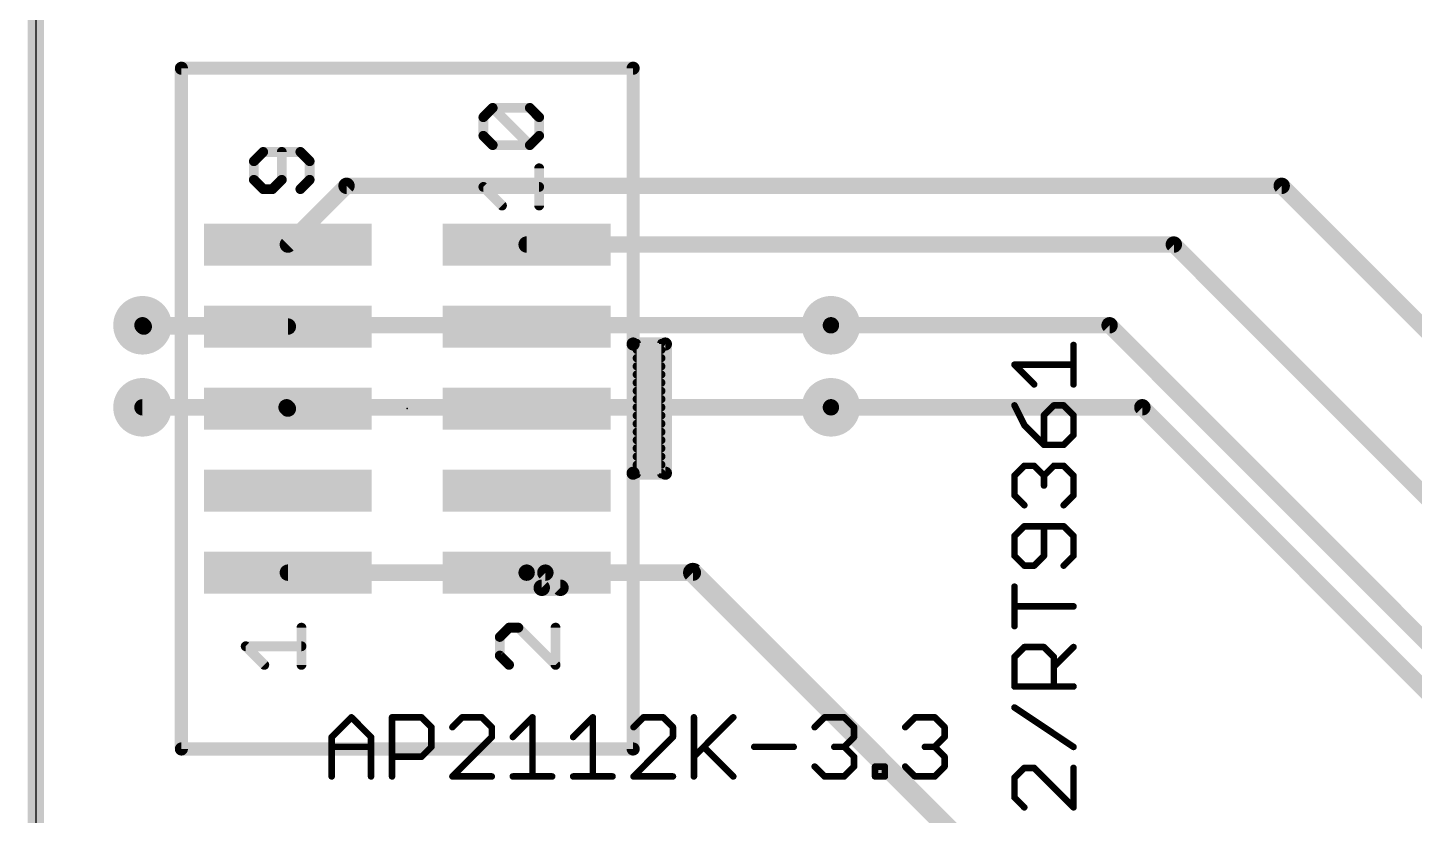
# Model space of a CAD drawing. Extents: x -0.1 to 35.7, y -1.6 to 50.9.
# Drawn here: x -0.13 to 21.36, y 14 to 26.2 of the extents above; entities that cross this region are included whole.
import ezdxf

# ---------------------------------------------------------------- set-up
doc = ezdxf.new("R2010")
doc.units = 0
for name, color, linetype in [('1', 12, 'CONTINUOUS'), ('16', 5, 'CONTINUOUS'), ('18', 110, 'CONTINUOUS'), ('20', 53, 'CONTINUOUS'), ('21', 40, 'CONTINUOUS'), ('23', 40, 'CONTINUOUS'), ('27', 4, 'CONTINUOUS')]:
    doc.layers.add(name, color=color, linetype=linetype)

# ---------------------------------------------------------------- blocks, each defined once
blk = doc.blocks.new('RECT')
blk.add_solid([(-0.5, -0.5), (0.5, -0.5), (-0.5, 0.5), (0.5, 0.5)])
blk = doc.blocks.new('ROUNDV')
at = {"const_width": 0.5}
blk.add_lwpolyline([(0, -0.25, 1), (0, 0.25, 1), (0, -0.25)], format="xyb", dxfattribs=at)

msp = doc.modelspace()

# ---------------------------------------------------------------- linework, layer by layer
at = {"layer": '1'}
for points, const_width in [([(0, 0), (0, 50.8)], 0.254), ([(4.813, 23.749), (3.904, 22.84)], 0.254), ([(19.304, 23.749), (4.813, 23.749)], 0.254), ([(26.1655, 16.8875), (19.304, 23.749)], 0.254), ([(7.604, 22.84), (17.6326, 22.84)], 0.254), ([(17.6326, 22.84), (25.1893, 15.2833)], 0.254), ([(1.671, 21.57), (1.651, 21.59)], 0.254), ([(12.319, 21.59), (16.637, 21.59)], 0.254), ([(16.637, 21.59), (25.908, 12.319)], 0.254), ([(3.904, 21.57), (1.671, 21.57)], 0.254), ([(1.651, 20.32), (3.884, 20.32)], 0.254), ([(3.884, 20.32), (3.904, 20.3)], 0.254), ([(17.145, 20.32), (12.319, 20.32)], 0.254), ([(24.98, 12.485), (17.145, 20.32)], 0.254), ([(3.904, 17.76), (7.604, 17.76)], 0.254), ([(7.604, 17.76), (7.894, 17.76)], 0.254), ([(7.838, 17.526), (7.604, 17.76)], 0.254), ([(10.18, 17.76), (7.604, 17.76)], 0.254), ([(7.894, 17.76), (8.128, 17.526)], 0.254), ([(14.448, 13.492), (10.18, 17.76)], 0.3048), ([(8.128, 17.526), (7.838, 17.526)], 0.254)]:
    msp.add_lwpolyline(points, dxfattribs=dict(at, const_width=const_width))
for points, const_width in [([(4.813, 23.8125, 1), (4.813, 23.6855)], 0.127), ([(4.8579, 23.7041, 1), (4.7681, 23.7939)], 0.127), ([(19.3489, 23.7939, 1), (19.2591, 23.7041)], 0.127), ([(19.304, 23.6855, 1), (19.304, 23.8125)], 0.127), ([(3.8591, 22.8849, 1), (3.9489, 22.7951)], 0.127), ([(7.604, 22.9035, 1), (7.604, 22.7765)], 0.127), ([(17.6775, 22.8849, 1), (17.5877, 22.7951)], 0.127), ([(17.6326, 22.7765, 1), (17.6326, 22.9035)], 0.127), ([(1.6959, 21.6349, 1), (1.6061, 21.5451)], 0.127), ([(12.319, 21.6535, 1), (12.319, 21.5265)], 0.127), ([(16.6819, 21.6349, 1), (16.5921, 21.5451)], 0.127), ([(16.637, 21.5265, 1), (16.637, 21.6535)], 0.127), ([(1.671, 21.6335, 1), (1.671, 21.5065)], 0.127), ([(1.6261, 21.5251, 1), (1.7159, 21.6149)], 0.127), ([(3.904, 21.5065, 1), (3.904, 21.6335)], 0.127), ([(1.651, 20.3835, 1), (1.651, 20.2565)], 0.127), ([(3.9289, 20.3649, 1), (3.8391, 20.2751)], 0.127), ([(3.884, 20.2565, 1), (3.884, 20.3835)], 0.127), ([(12.319, 20.3835, 1), (12.319, 20.2565)], 0.127), ([(17.1899, 20.3649, 1), (17.1001, 20.2751)], 0.127), ([(17.145, 20.2565, 1), (17.145, 20.3835)], 0.127), ([(3.8591, 20.2551, 1), (3.9489, 20.3449)], 0.127), ([(3.904, 17.8235, 1), (3.904, 17.6965)], 0.127), ([(7.604, 17.8235, 1), (7.604, 17.6965)], 0.127), ([(7.6489, 17.8049, 1), (7.5591, 17.7151)], 0.127), ([(7.604, 17.8235, 1), (7.604, 17.6965)], 0.127), ([(7.604, 17.6965, 1), (7.604, 17.8235)], 0.127), ([(7.9389, 17.8049, 1), (7.8491, 17.7151)], 0.127), ([(7.894, 17.6965, 1), (7.894, 17.8235)], 0.127), ([(10.2339, 17.8139, 1), (10.1261, 17.7061)], 0.1524), ([(10.18, 17.6965, 1), (10.18, 17.8235)], 0.127), ([(7.838, 17.5895, 1), (7.838, 17.4625)], 0.127), ([(7.7931, 17.4811, 1), (7.8829, 17.5709)], 0.127), ([(8.0831, 17.4811, 1), (8.1729, 17.5709)], 0.127), ([(8.128, 17.4625, 1), (8.128, 17.5895)], 0.127)]:
    msp.add_lwpolyline(points, format="xyb", dxfattribs=dict(at, const_width=const_width))
at = {"layer": '16', "const_width": 0.254}
for points in [[(0, 0), (0, 50.8)], [(1.651, 21.59), (12.319, 21.59)], [(12.319, 20.32), (1.651, 20.32)]]:
    msp.add_lwpolyline(points, dxfattribs=at)
at = {"layer": '16', "const_width": 0.127}
for points in [[(1.651, 21.6535, 1), (1.651, 21.5265)], [(12.319, 21.5265, 1), (12.319, 21.6535)], [(1.651, 20.3835, 1), (1.651, 20.2565)], [(12.319, 20.2565, 1), (12.319, 20.3835)]]:
    msp.add_lwpolyline(points, format="xyb", dxfattribs=at)
at = {"layer": '20'}
msp.add_line((0, 50.8), (0, 2.54), dxfattribs=at)
at = {"layer": '21'}
for points, const_width in [([(2.254, 15.03), (2.254, 25.57)], 0.2032), ([(2.254, 25.57), (9.254, 25.57)], 0.2032), ([(9.254, 25.57), (9.254, 21.3)], 0.2032), ([(6.9335, 24.8119), (7.0775, 24.9559)], 0.1524), ([(7.0775, 24.9559), (7.6537, 24.9559)], 0.1524), ([(7.6537, 24.3797), (7.0775, 24.9559)], 0.1524), ([(7.6537, 24.9559), (7.7978, 24.8119)], 0.1524), ([(6.9335, 24.5238), (6.9335, 24.8119)], 0.1524), ([(7.7978, 24.8119), (7.7978, 24.5238)], 0.1524), ([(7.0775, 24.3797), (6.9335, 24.5238)], 0.1524), ([(7.7978, 24.5238), (7.6537, 24.3797)], 0.1524), ([(3.5215, 24.2744), (3.3775, 24.1304)], 0.1524), ([(4.0977, 24.2744), (3.5215, 24.2744)], 0.1524), ([(3.8096, 23.8423), (3.8096, 24.2744)], 0.1524), ([(4.2418, 24.1304), (4.0977, 24.2744)], 0.1524), ([(7.6537, 24.3797), (7.0775, 24.3797)], 0.1524), ([(3.3775, 24.1304), (3.3775, 23.8423)], 0.1524), ([(4.2418, 23.8423), (4.2418, 24.1304)], 0.1524), ([(7.7978, 23.4442), (7.7978, 24.0204)], 0.1524), ([(3.3775, 23.8423), (3.5215, 23.6982)], 0.1524), ([(3.6656, 23.6982), (3.8096, 23.8423)], 0.1524), ([(4.0977, 23.6982), (4.2418, 23.8423)], 0.1524), ([(3.5215, 23.6982), (3.6656, 23.6982)], 0.1524), ([(7.2216, 23.4442), (6.9335, 23.7323)], 0.1524), ([(6.9335, 23.7323), (7.7978, 23.7323)], 0.1524), ([(9.254, 21.3), (9.254, 19.3)], 0.2032), ([(9.754, 21.3), (9.254, 21.3)], 0.2032), ([(9.31, 21.316), (9.691, 21.316)], 0.127), ([(9.31, 19.284), (9.31, 21.316)], 0.127), ([(9.31, 21.209), (9.691, 21.209)], 0.127), ([(9.691, 21.316), (9.691, 19.284)], 0.127), ([(9.754, 19.3), (9.754, 21.3)], 0.2032), ([(9.31, 21.082), (9.691, 21.082)], 0.127), ([(9.31, 20.955), (9.691, 20.955)], 0.127), ([(9.31, 20.828), (9.691, 20.828)], 0.127), ([(9.31, 20.701), (9.691, 20.701)], 0.127), ([(9.31, 20.574), (9.691, 20.574)], 0.127), ([(9.31, 20.447), (9.691, 20.447)], 0.127), ([(9.31, 20.32), (9.691, 20.32)], 0.127), ([(9.31, 20.193), (9.691, 20.193)], 0.127), ([(9.31, 20.066), (9.691, 20.066)], 0.127), ([(9.31, 19.939), (9.691, 19.939)], 0.127), ([(9.31, 19.812), (9.691, 19.812)], 0.127), ([(9.31, 19.685), (9.691, 19.685)], 0.127), ([(9.31, 19.558), (9.691, 19.558)], 0.127), ([(9.254, 19.3), (9.254, 15.03)], 0.2032), ([(9.254, 19.3), (9.754, 19.3)], 0.2032), ([(9.31, 19.431), (9.691, 19.431)], 0.127), ([(9.31, 19.304), (9.691, 19.304)], 0.127), ([(9.691, 19.284), (9.31, 19.284)], 0.127), ([(4.1148, 16.3322), (4.1148, 16.9084)], 0.1524), ([(7.3315, 16.9084), (7.1875, 16.7644)], 0.1524), ([(7.4756, 16.9084), (7.3315, 16.9084)], 0.1524), ([(8.0518, 16.3322), (7.4756, 16.9084)], 0.1524), ([(8.0518, 16.9084), (8.0518, 16.3322)], 0.1524), ([(7.1875, 16.7644), (7.1875, 16.4763)], 0.1524), ([(3.5386, 16.3322), (3.2505, 16.6203)], 0.1524), ([(3.2505, 16.6203), (4.1148, 16.6203)], 0.1524), ([(7.1875, 16.4763), (7.3315, 16.3322)], 0.1524), ([(9.254, 15.03), (2.254, 15.03)], 0.2032)]:
    msp.add_lwpolyline(points, dxfattribs=dict(at, const_width=const_width))
for points, const_width in [([(2.3048, 25.57, 1), (2.2032, 25.57)], 0.1016), ([(2.254, 25.6208, 1), (2.254, 25.5192)], 0.1016), ([(9.3048, 25.57, 1), (9.2032, 25.57)], 0.1016), ([(9.254, 25.5192, 1), (9.254, 25.6208)], 0.1016), ([(7.1045, 24.9829, 1), (7.0506, 24.929)], 0.0762), ([(7.0775, 24.994, 1), (7.0775, 24.9178)], 0.0762), ([(7.1045, 24.929, 1), (7.0506, 24.9829)], 0.0762), ([(7.6807, 24.9829, 1), (7.6268, 24.929)], 0.0762), ([(7.6537, 24.9178, 1), (7.6537, 24.994)], 0.0762), ([(6.9065, 24.8388, 1), (6.9604, 24.7849)], 0.0762), ([(6.9716, 24.8119, 1), (6.8954, 24.8119)], 0.0762), ([(7.8359, 24.8119, 1), (7.7597, 24.8119)], 0.0762), ([(7.7709, 24.7849, 1), (7.8247, 24.8388)], 0.0762), ([(6.9604, 24.5507, 1), (6.9065, 24.4968)], 0.0762), ([(6.8954, 24.5238, 1), (6.9716, 24.5238)], 0.0762), ([(7.7597, 24.5238, 1), (7.8359, 24.5238)], 0.0762), ([(7.8247, 24.4968, 1), (7.7709, 24.5507)], 0.0762), ([(3.5215, 24.3125, 1), (3.5215, 24.2363)], 0.0762), ([(3.5485, 24.2475, 1), (3.4946, 24.3014)], 0.0762), ([(3.8477, 24.2744, 1), (3.7715, 24.2744)], 0.0762), ([(4.1247, 24.3014, 1), (4.0708, 24.2475)], 0.0762), ([(4.0977, 24.2363, 1), (4.0977, 24.3125)], 0.0762), ([(7.0775, 24.4178, 1), (7.0775, 24.3416)], 0.0762), ([(7.0506, 24.3528, 1), (7.1045, 24.4067)], 0.0762), ([(7.6268, 24.4067, 1), (7.6807, 24.3528)], 0.0762), ([(7.6268, 24.3528, 1), (7.6807, 24.4067)], 0.0762), ([(7.6537, 24.3416, 1), (7.6537, 24.4178)], 0.0762), ([(3.3505, 24.1573, 1), (3.4044, 24.1034)], 0.0762), ([(3.4156, 24.1304, 1), (3.3394, 24.1304)], 0.0762), ([(4.2799, 24.1304, 1), (4.2037, 24.1304)], 0.0762), ([(4.2149, 24.1034, 1), (4.2687, 24.1573)], 0.0762), ([(7.8359, 24.0204, 1), (7.7597, 24.0204)], 0.0762), ([(3.4044, 23.8692, 1), (3.3505, 23.8153)], 0.0762), ([(3.3394, 23.8423, 1), (3.4156, 23.8423)], 0.0762), ([(3.7715, 23.8423, 1), (3.8477, 23.8423)], 0.0762), ([(3.8366, 23.8153, 1), (3.7827, 23.8692)], 0.0762), ([(4.2037, 23.8423, 1), (4.2799, 23.8423)], 0.0762), ([(4.2687, 23.8153, 1), (4.2149, 23.8692)], 0.0762), ([(3.5215, 23.7363, 1), (3.5215, 23.6601)], 0.0762), ([(3.4946, 23.6713, 1), (3.5485, 23.7251)], 0.0762), ([(3.6386, 23.7251, 1), (3.6925, 23.6713)], 0.0762), ([(3.6656, 23.6601, 1), (3.6656, 23.7363)], 0.0762), ([(4.0708, 23.7251, 1), (4.1247, 23.6713)], 0.0762), ([(6.9604, 23.7593, 1), (6.9065, 23.7054)], 0.0762), ([(6.9335, 23.7704, 1), (6.9335, 23.6942)], 0.0762), ([(7.7978, 23.6942, 1), (7.7978, 23.7704)], 0.0762), ([(7.1946, 23.4173, 1), (7.2485, 23.4711)], 0.0762), ([(7.7597, 23.4442, 1), (7.8359, 23.4442)], 0.0762), ([(9.3048, 21.3, 1), (9.2032, 21.3)], 0.1016), ([(9.254, 21.3508, 1), (9.254, 21.2492)], 0.1016), ([(9.2032, 21.3, 1), (9.3048, 21.3)], 0.1016), ([(9.3418, 21.316, 1), (9.2782, 21.316)], 0.0635), ([(9.31, 21.3478, 1), (9.31, 21.2843)], 0.0635), ([(9.31, 21.2407, 1), (9.31, 21.1773)], 0.0635), ([(9.7228, 21.316, 1), (9.6593, 21.316)], 0.0635), ([(9.8048, 21.3, 1), (9.7032, 21.3)], 0.1016), ([(9.691, 21.2843, 1), (9.691, 21.3478)], 0.0635), ([(9.691, 21.1773, 1), (9.691, 21.2407)], 0.0635), ([(9.754, 21.2492, 1), (9.754, 21.3508)], 0.1016), ([(9.31, 21.1137, 1), (9.31, 21.0503)], 0.0635), ([(9.691, 21.0503, 1), (9.691, 21.1137)], 0.0635), ([(9.31, 20.9868, 1), (9.31, 20.9233)], 0.0635), ([(9.31, 20.8597, 1), (9.31, 20.7963)], 0.0635), ([(9.691, 20.9233, 1), (9.691, 20.9868)], 0.0635), ([(9.691, 20.7963, 1), (9.691, 20.8597)], 0.0635), ([(9.31, 20.7327, 1), (9.31, 20.6693)], 0.0635), ([(9.31, 20.6058, 1), (9.31, 20.5423)], 0.0635), ([(9.691, 20.6693, 1), (9.691, 20.7327)], 0.0635), ([(9.691, 20.5423, 1), (9.691, 20.6058)], 0.0635), ([(9.31, 20.4788, 1), (9.31, 20.4153)], 0.0635), ([(9.691, 20.4153, 1), (9.691, 20.4788)], 0.0635), ([(9.31, 20.3517, 1), (9.31, 20.2883)], 0.0635), ([(9.31, 20.2248, 1), (9.31, 20.1613)], 0.0635), ([(9.691, 20.2883, 1), (9.691, 20.3517)], 0.0635), ([(9.691, 20.1613, 1), (9.691, 20.2248)], 0.0635), ([(9.31, 20.0978, 1), (9.31, 20.0343)], 0.0635), ([(9.31, 19.9707, 1), (9.31, 19.9073)], 0.0635), ([(9.691, 20.0343, 1), (9.691, 20.0978)], 0.0635), ([(9.691, 19.9073, 1), (9.691, 19.9707)], 0.0635), ([(9.31, 19.8438, 1), (9.31, 19.7803)], 0.0635), ([(9.691, 19.7803, 1), (9.691, 19.8438)], 0.0635), ([(9.31, 19.7168, 1), (9.31, 19.6533)], 0.0635), ([(9.31, 19.5897, 1), (9.31, 19.5263)], 0.0635), ([(9.691, 19.6533, 1), (9.691, 19.7168)], 0.0635), ([(9.691, 19.5263, 1), (9.691, 19.5897)], 0.0635), ([(9.3048, 19.3, 1), (9.2032, 19.3)], 0.1016), ([(9.254, 19.3508, 1), (9.254, 19.2492)], 0.1016), ([(9.2032, 19.3, 1), (9.3048, 19.3)], 0.1016), ([(9.31, 19.4627, 1), (9.31, 19.3993)], 0.0635), ([(9.31, 19.3358, 1), (9.31, 19.2723)], 0.0635), ([(9.31, 19.3158, 1), (9.31, 19.2523)], 0.0635), ([(9.7032, 19.3, 1), (9.8048, 19.3)], 0.1016), ([(9.691, 19.3993, 1), (9.691, 19.4627)], 0.0635), ([(9.691, 19.2723, 1), (9.691, 19.3358)], 0.0635), ([(9.691, 19.2523, 1), (9.691, 19.3158)], 0.0635), ([(9.754, 19.2492, 1), (9.754, 19.3508)], 0.1016), ([(9.2782, 19.284, 1), (9.3418, 19.284)], 0.0635), ([(9.6593, 19.284, 1), (9.7228, 19.284)], 0.0635), ([(4.1529, 16.9084, 1), (4.0767, 16.9084)], 0.0762), ([(7.3315, 16.9465, 1), (7.3315, 16.8703)], 0.0762), ([(7.3585, 16.8815, 1), (7.3046, 16.9354)], 0.0762), ([(7.5025, 16.9354, 1), (7.4486, 16.8815)], 0.0762), ([(7.4756, 16.8703, 1), (7.4756, 16.9465)], 0.0762), ([(8.0899, 16.9084, 1), (8.0137, 16.9084)], 0.0762), ([(7.1605, 16.7913, 1), (7.2144, 16.7374)], 0.0762), ([(7.2256, 16.7644, 1), (7.1494, 16.7644)], 0.0762), ([(3.2774, 16.6473, 1), (3.2235, 16.5934)], 0.0762), ([(3.2505, 16.6584, 1), (3.2505, 16.5822)], 0.0762), ([(4.1148, 16.5822, 1), (4.1148, 16.6584)], 0.0762), ([(7.2144, 16.5032, 1), (7.1605, 16.4493)], 0.0762), ([(3.5116, 16.3053, 1), (3.5655, 16.3591)], 0.0762), ([(4.0767, 16.3322, 1), (4.1529, 16.3322)], 0.0762), ([(7.1494, 16.4763, 1), (7.2256, 16.4763)], 0.0762), ([(7.3046, 16.3053, 1), (7.3585, 16.3591)], 0.0762), ([(8.0137, 16.3322, 1), (8.0899, 16.3322)], 0.0762), ([(8.0249, 16.3053, 1), (8.0787, 16.3591)], 0.0762), ([(2.254, 15.0808, 1), (2.254, 14.9792)], 0.1016), ([(2.2032, 15.03, 1), (2.3048, 15.03)], 0.1016), ([(9.2032, 15.03, 1), (9.3048, 15.03)], 0.1016), ([(9.254, 14.9792, 1), (9.254, 15.0808)], 0.1016)]:
    msp.add_lwpolyline(points, format="xyb", dxfattribs=dict(at, const_width=const_width))
at = {"layer": '23'}
msp.add_point((5.754, 20.3), dxfattribs=at)
at = {"layer": '27', "const_width": 0.1016}
for points in [[(16.0782, 20.675), (16.0782, 21.2851)], [(15.4681, 20.675), (15.163, 20.9801)], [(15.163, 20.9801), (16.0782, 20.9801)], [(15.163, 20.3496), (15.3155, 20.0446)], [(15.7731, 20.3496), (15.6206, 20.1971)], [(15.6206, 20.1971), (15.6206, 19.7395)], [(15.9257, 20.3496), (15.7731, 20.3496)], [(16.0782, 20.1971), (15.9257, 20.3496)], [(16.0782, 19.892), (16.0782, 20.1971)], [(15.3155, 20.0446), (15.6206, 19.7395)], [(15.6206, 19.7395), (15.9257, 19.7395)], [(15.9257, 19.7395), (16.0782, 19.892)], [(15.163, 19.2616), (15.3155, 19.4141)], [(15.3155, 19.4141), (15.4681, 19.4141)], [(15.4681, 19.4141), (15.6206, 19.2616)], [(15.6206, 19.2616), (15.7731, 19.4141)], [(15.7731, 19.4141), (15.9257, 19.4141)], [(15.9257, 19.4141), (16.0782, 19.2616)], [(15.163, 18.9565), (15.163, 19.2616)], [(15.6206, 19.2616), (15.6206, 19.109)], [(16.0782, 19.2616), (16.0782, 18.9565)], [(15.3155, 18.804), (15.163, 18.9565)], [(16.0782, 18.9565), (15.9257, 18.804)], [(15.3155, 18.4786), (15.163, 18.3261)], [(15.9257, 18.4786), (15.3155, 18.4786)], [(15.6206, 18.021), (15.6206, 18.4786)], [(16.0782, 18.3261), (15.9257, 18.4786)], [(15.163, 18.3261), (15.163, 18.021)], [(16.0782, 18.021), (16.0782, 18.3261)], [(15.163, 18.021), (15.3155, 17.8685)], [(15.4681, 17.8685), (15.6206, 18.021)], [(15.9257, 17.8685), (16.0782, 18.021)], [(15.3155, 17.8685), (15.4681, 17.8685)], [(15.163, 16.933), (15.163, 17.5431)], [(16.0782, 17.238), (15.163, 17.238)], [(15.163, 16.455), (15.3155, 16.6075)], [(15.3155, 16.6075), (15.6206, 16.6075)], [(15.6206, 16.6075), (15.7731, 16.455)], [(15.7731, 16.3025), (16.0782, 16.6075)], [(15.163, 15.9974), (15.163, 16.455)], [(15.7731, 16.455), (15.7731, 15.9974)], [(16.0782, 15.9974), (15.163, 15.9974)], [(16.0782, 15.0619), (15.163, 15.672)], [(4.5828, 15.2149), (4.8879, 15.52)], [(4.8879, 15.52), (5.1929, 15.2149)], [(5.5183, 14.6048), (5.5183, 15.52)], [(5.5183, 15.52), (5.9759, 15.52)], [(5.9759, 15.52), (6.1284, 15.3675)], [(6.6064, 15.52), (6.4538, 15.3675)], [(6.9114, 15.52), (6.6064, 15.52)], [(7.064, 15.3675), (6.9114, 15.52)], [(7.3894, 15.2149), (7.6944, 15.52)], [(7.6944, 15.52), (7.6944, 14.6048)], [(8.3249, 15.2149), (8.6299, 15.52)], [(8.6299, 15.52), (8.6299, 14.6048)], [(9.4129, 15.52), (9.2604, 15.3675)], [(9.718, 15.52), (9.4129, 15.52)], [(9.8705, 15.3675), (9.718, 15.52)], [(10.1959, 15.52), (10.1959, 14.6048)], [(10.1959, 14.9099), (10.806, 15.52)], [(12.067, 15.3675), (12.2195, 15.52)], [(12.2195, 15.52), (12.5245, 15.52)], [(12.5245, 15.52), (12.6771, 15.3675)], [(13.4702, 15.3675), (13.6228, 15.52)], [(13.6228, 15.52), (13.9278, 15.52)], [(13.9278, 15.52), (14.0803, 15.3675)], [(4.5828, 14.6048), (4.5828, 15.2149)], [(5.1929, 15.2149), (5.1929, 14.6048)], [(6.1284, 15.3675), (6.1284, 15.0624)], [(6.4538, 14.6048), (7.064, 15.2149)], [(7.064, 15.2149), (7.064, 15.3675)], [(9.2604, 14.6048), (9.8705, 15.2149)], [(9.8705, 15.2149), (9.8705, 15.3675)], [(12.6771, 15.2149), (12.5245, 15.0624)], [(12.6771, 15.3675), (12.6771, 15.2149)], [(14.0803, 15.2149), (13.9278, 15.0624)], [(14.0803, 15.3675), (14.0803, 15.2149)], [(4.5828, 15.0624), (5.1929, 15.0624)], [(6.1284, 15.0624), (5.9759, 14.9099)], [(10.3484, 15.0624), (10.806, 14.6048)], [(11.1314, 15.0624), (11.7416, 15.0624)], [(12.5245, 15.0624), (12.372, 15.0624)], [(12.5245, 15.0624), (12.6771, 14.9099)], [(13.9278, 15.0624), (13.7753, 15.0624)], [(13.9278, 15.0624), (14.0803, 14.9099)], [(5.9759, 14.9099), (5.5183, 14.9099)], [(12.6771, 14.9099), (12.6771, 14.7573)], [(14.0803, 14.9099), (14.0803, 14.7573)], [(7.064, 14.6048), (6.4538, 14.6048)], [(7.3894, 14.6048), (7.9995, 14.6048)], [(8.3249, 14.6048), (8.935, 14.6048)], [(9.8705, 14.6048), (9.2604, 14.6048)], [(12.2195, 14.6048), (12.067, 14.7573)], [(12.5245, 14.6048), (12.2195, 14.6048)], [(12.6771, 14.7573), (12.5245, 14.6048)], [(13.0025, 14.6048), (13.0025, 14.7573)], [(13.0025, 14.7573), (13.155, 14.7573)], [(13.155, 14.6048), (13.0025, 14.6048)], [(13.155, 14.7573), (13.155, 14.6048)], [(13.6228, 14.6048), (13.4702, 14.7573)], [(13.9278, 14.6048), (13.6228, 14.6048)], [(14.0803, 14.7573), (13.9278, 14.6048)], [(15.3155, 14.7365), (15.163, 14.584)], [(15.163, 14.584), (15.163, 14.2789)], [(15.4681, 14.7365), (15.3155, 14.7365)], [(16.0782, 14.1264), (15.4681, 14.7365)], [(16.0782, 14.7365), (16.0782, 14.1264)], [(15.163, 14.2789), (15.3155, 14.1264)]]:
    msp.add_lwpolyline(points, dxfattribs=at)
at = {"layer": '27', "const_width": 0.0508}
for points in [[(16.1036, 21.2851, 1), (16.0528, 21.2851)], [(15.163, 21.0055, 1), (15.163, 20.9547)], [(15.181, 20.998, 1), (15.1451, 20.9621)], [(16.0782, 20.9547, 1), (16.0782, 21.0055)], [(15.4501, 20.6571, 1), (15.486, 20.693)], [(16.0528, 20.675, 1), (16.1036, 20.675)], [(15.1857, 20.361, 1), (15.1403, 20.3383)], [(15.6026, 20.2151, 1), (15.6386, 20.1791)], [(15.646, 20.1971, 1), (15.5952, 20.1971)], [(15.7731, 20.375, 1), (15.7731, 20.3242)], [(15.7911, 20.3317, 1), (15.7552, 20.3676)], [(15.9436, 20.3676, 1), (15.9077, 20.3317)], [(15.9257, 20.3242, 1), (15.9257, 20.375)], [(16.1036, 20.1971, 1), (16.0528, 20.1971)], [(16.0602, 20.1791, 1), (16.0962, 20.2151)], [(15.3335, 20.0625, 1), (15.2976, 20.0266)], [(15.2928, 20.0332, 1), (15.3383, 20.0559)], [(15.6206, 19.7649, 1), (15.6206, 19.7141)], [(15.6026, 19.7215, 1), (15.6386, 19.7575)], [(15.9077, 19.7575, 1), (15.9436, 19.7215)], [(15.9257, 19.7141, 1), (15.9257, 19.7649)], [(16.0528, 19.892, 1), (16.1036, 19.892)], [(16.0962, 19.8741, 1), (16.0602, 19.91)], [(15.5952, 19.7395, 1), (15.646, 19.7395)], [(15.3155, 19.4395, 1), (15.3155, 19.3887)], [(15.3335, 19.3961, 1), (15.2976, 19.4321)], [(15.486, 19.4321, 1), (15.4501, 19.3961)], [(15.4681, 19.3887, 1), (15.4681, 19.4395)], [(15.7731, 19.4395, 1), (15.7731, 19.3887)], [(15.7911, 19.3961, 1), (15.7552, 19.4321)], [(15.9436, 19.4321, 1), (15.9077, 19.3961)], [(15.9257, 19.3887, 1), (15.9257, 19.4395)], [(15.1884, 19.2616, 1), (15.1376, 19.2616)], [(15.1451, 19.2795, 1), (15.181, 19.2436)], [(15.646, 19.2616, 1), (15.5952, 19.2616)], [(15.6026, 19.2795, 1), (15.6386, 19.2436)], [(15.5952, 19.109, 1), (15.646, 19.109)], [(15.6026, 19.2436, 1), (15.6386, 19.2795)], [(16.1036, 19.2616, 1), (16.0528, 19.2616)], [(16.0602, 19.2436, 1), (16.0962, 19.2795)], [(15.1376, 18.9565, 1), (15.1884, 18.9565)], [(15.181, 18.9745, 1), (15.1451, 18.9386)], [(16.0528, 18.9565, 1), (16.1036, 18.9565)], [(16.0962, 18.9386, 1), (16.0602, 18.9745)], [(15.2976, 18.786, 1), (15.3335, 18.8219)], [(15.9077, 18.8219, 1), (15.9436, 18.786)], [(15.3155, 18.504, 1), (15.3155, 18.4532)], [(15.3335, 18.4606, 1), (15.2976, 18.4965)], [(15.646, 18.4786, 1), (15.5952, 18.4786)], [(15.9436, 18.4965, 1), (15.9077, 18.4606)], [(15.9257, 18.4532, 1), (15.9257, 18.504)], [(15.1884, 18.3261, 1), (15.1376, 18.3261)], [(15.1451, 18.344, 1), (15.181, 18.3081)], [(16.1036, 18.3261, 1), (16.0528, 18.3261)], [(16.0602, 18.3081, 1), (16.0962, 18.344)], [(15.181, 18.039, 1), (15.1451, 18.003)], [(15.6386, 18.003, 1), (15.6026, 18.039)], [(16.0962, 18.003, 1), (16.0602, 18.039)], [(15.1376, 18.021, 1), (15.1884, 18.021)], [(15.3155, 17.8939, 1), (15.3155, 17.8431)], [(15.2976, 17.8505, 1), (15.3335, 17.8864)], [(15.4501, 17.8864, 1), (15.486, 17.8505)], [(15.4681, 17.8431, 1), (15.4681, 17.8939)], [(15.5952, 18.021, 1), (15.646, 18.021)], [(15.9077, 17.8864, 1), (15.9436, 17.8505)], [(16.0528, 18.021, 1), (16.1036, 18.021)], [(15.1884, 17.5431, 1), (15.1376, 17.5431)], [(15.163, 17.2634, 1), (15.163, 17.2126)], [(16.0782, 17.2126, 1), (16.0782, 17.2634)], [(15.1376, 16.933, 1), (15.1884, 16.933)], [(15.3155, 16.633, 1), (15.3155, 16.5821)], [(15.3335, 16.5896, 1), (15.2976, 16.6255)], [(15.6386, 16.6255, 1), (15.6026, 16.5896)], [(15.6206, 16.5821, 1), (15.6206, 16.633)], [(16.0962, 16.5896, 1), (16.0602, 16.6255)], [(15.1884, 16.455, 1), (15.1376, 16.455)], [(15.1451, 16.473, 1), (15.181, 16.4371)], [(15.7985, 16.455, 1), (15.7477, 16.455)], [(15.7552, 16.3205, 1), (15.7911, 16.2845)], [(15.7552, 16.4371, 1), (15.7911, 16.473)], [(15.163, 16.0228, 1), (15.163, 15.972)], [(15.1376, 15.9974, 1), (15.1884, 15.9974)], [(15.7477, 15.9974, 1), (15.7985, 15.9974)], [(16.0782, 15.972, 1), (16.0782, 16.0228)], [(15.1771, 15.6932, 1), (15.1489, 15.6509)], [(4.9058, 15.5379, 1), (4.8699, 15.502)], [(4.9058, 15.502, 1), (4.8699, 15.5379)], [(5.5437, 15.52, 1), (5.4929, 15.52)], [(5.5183, 15.5454, 1), (5.5183, 15.4946)], [(5.9939, 15.5379, 1), (5.9579, 15.502)], [(5.9759, 15.4946, 1), (5.9759, 15.5454)], [(6.6064, 15.5454, 1), (6.6064, 15.4946)], [(6.6243, 15.502, 1), (6.5884, 15.5379)], [(6.9294, 15.5379, 1), (6.8935, 15.502)], [(6.9114, 15.4946, 1), (6.9114, 15.5454)], [(7.7198, 15.52, 1), (7.669, 15.52)], [(7.7124, 15.502, 1), (7.6765, 15.5379)], [(8.6553, 15.52, 1), (8.6045, 15.52)], [(8.6479, 15.502, 1), (8.612, 15.5379)], [(9.4129, 15.5454, 1), (9.4129, 15.4946)], [(9.4309, 15.502, 1), (9.395, 15.5379)], [(9.7359, 15.5379, 1), (9.7, 15.502)], [(9.718, 15.4946, 1), (9.718, 15.5454)], [(10.2213, 15.52, 1), (10.1705, 15.52)], [(10.824, 15.502, 1), (10.7881, 15.5379)], [(12.2195, 15.5454, 1), (12.2195, 15.4946)], [(12.2374, 15.502, 1), (12.2015, 15.5379)], [(12.5425, 15.5379, 1), (12.5066, 15.502)], [(12.5245, 15.4946, 1), (12.5245, 15.5454)], [(13.6228, 15.5454, 1), (13.6228, 15.4946)], [(13.6407, 15.502, 1), (13.6048, 15.5379)], [(13.9458, 15.5379, 1), (13.9099, 15.502)], [(13.9278, 15.4946, 1), (13.9278, 15.5454)], [(4.6082, 15.2149, 1), (4.5574, 15.2149)], [(4.5648, 15.2329, 1), (4.6008, 15.197)], [(5.2183, 15.2149, 1), (5.1675, 15.2149)], [(5.175, 15.197, 1), (5.2109, 15.2329)], [(6.1538, 15.3675, 1), (6.103, 15.3675)], [(6.1105, 15.3495, 1), (6.1464, 15.3854)], [(6.4359, 15.3854, 1), (6.4718, 15.3495)], [(7.0894, 15.3675, 1), (7.0386, 15.3675)], [(7.046, 15.3495, 1), (7.0819, 15.3854)], [(7.0819, 15.197, 1), (7.046, 15.2329)], [(7.3714, 15.2329, 1), (7.4073, 15.197)], [(8.3069, 15.2329, 1), (8.3428, 15.197)], [(9.2424, 15.3854, 1), (9.2784, 15.3495)], [(9.8959, 15.3675, 1), (9.8451, 15.3675)], [(9.8526, 15.3495, 1), (9.8885, 15.3854)], [(9.8885, 15.197, 1), (9.8526, 15.2329)], [(12.049, 15.3854, 1), (12.0849, 15.3495)], [(12.7025, 15.3675, 1), (12.6517, 15.3675)], [(12.6591, 15.3495, 1), (12.695, 15.3854)], [(12.695, 15.197, 1), (12.6591, 15.2329)], [(13.4523, 15.3854, 1), (13.4882, 15.3495)], [(14.1057, 15.3675, 1), (14.0549, 15.3675)], [(14.0624, 15.3495, 1), (14.0983, 15.3854)], [(14.0983, 15.197, 1), (14.0624, 15.2329)], [(4.5828, 15.0878, 1), (4.5828, 15.037)], [(5.1929, 15.037, 1), (5.1929, 15.0878)], [(6.103, 15.0624, 1), (6.1538, 15.0624)], [(6.1464, 15.0444, 1), (6.1105, 15.0804)], [(7.0386, 15.2149, 1), (7.0894, 15.2149)], [(9.8451, 15.2149, 1), (9.8959, 15.2149)], [(10.3664, 15.0804, 1), (10.3305, 15.0444)], [(11.1314, 15.0878, 1), (11.1314, 15.037)], [(11.7416, 15.037, 1), (11.7416, 15.0878)], [(12.372, 15.0878, 1), (12.372, 15.037)], [(12.5425, 15.0804, 1), (12.5066, 15.0444)], [(12.5066, 15.0804, 1), (12.5425, 15.0444)], [(12.5245, 15.037, 1), (12.5245, 15.0878)], [(12.6517, 15.2149, 1), (12.7025, 15.2149)], [(13.7753, 15.0878, 1), (13.7753, 15.037)], [(13.9458, 15.0804, 1), (13.9099, 15.0444)], [(13.9099, 15.0804, 1), (13.9458, 15.0444)], [(13.9278, 15.037, 1), (13.9278, 15.0878)], [(14.0549, 15.2149, 1), (14.1057, 15.2149)], [(16.0641, 15.0408, 1), (16.0923, 15.083)], [(5.5183, 14.9353, 1), (5.5183, 14.8845)], [(5.9579, 14.9278, 1), (5.9939, 14.8919)], [(5.9759, 14.8845, 1), (5.9759, 14.9353)], [(10.178, 14.9278, 1), (10.2139, 14.8919)], [(12.7025, 14.9099, 1), (12.6517, 14.9099)], [(12.6591, 14.8919, 1), (12.695, 14.9278)], [(14.1057, 14.9099, 1), (14.0549, 14.9099)], [(14.0624, 14.8919, 1), (14.0983, 14.9278)], [(4.5574, 14.6048, 1), (4.6082, 14.6048)], [(5.1675, 14.6048, 1), (5.2183, 14.6048)], [(5.4929, 14.6048, 1), (5.5437, 14.6048)], [(6.4538, 14.6302, 1), (6.4538, 14.5794)], [(6.4359, 14.6228, 1), (6.4718, 14.5868)], [(7.064, 14.5794, 1), (7.064, 14.6302)], [(7.3894, 14.6302, 1), (7.3894, 14.5794)], [(7.669, 14.6048, 1), (7.7198, 14.6048)], [(7.9995, 14.5794, 1), (7.9995, 14.6302)], [(8.3249, 14.6302, 1), (8.3249, 14.5794)], [(8.6045, 14.6048, 1), (8.6553, 14.6048)], [(8.935, 14.5794, 1), (8.935, 14.6302)], [(9.2424, 14.6228, 1), (9.2784, 14.5868)], [(9.2604, 14.6302, 1), (9.2604, 14.5794)], [(9.8705, 14.5794, 1), (9.8705, 14.6302)], [(10.1705, 14.6048, 1), (10.2213, 14.6048)], [(10.7881, 14.5868, 1), (10.824, 14.6228)], [(12.0849, 14.7753, 1), (12.049, 14.7394)], [(12.2195, 14.6302, 1), (12.2195, 14.5794)], [(12.2015, 14.5868, 1), (12.2374, 14.6228)], [(12.5066, 14.6228, 1), (12.5425, 14.5868)], [(12.5245, 14.5794, 1), (12.5245, 14.6302)], [(12.6517, 14.7573, 1), (12.7025, 14.7573)], [(12.695, 14.7394, 1), (12.6591, 14.7753)], [(13.0279, 14.7573, 1), (12.9771, 14.7573)], [(13.0025, 14.7827, 1), (13.0025, 14.7319)], [(13.0025, 14.6302, 1), (13.0025, 14.5794)], [(12.9771, 14.6048, 1), (13.0279, 14.6048)], [(13.1804, 14.7573, 1), (13.1296, 14.7573)], [(13.1296, 14.6048, 1), (13.1804, 14.6048)], [(13.155, 14.7319, 1), (13.155, 14.7827)], [(13.155, 14.5794, 1), (13.155, 14.6302)], [(13.4882, 14.7753, 1), (13.4523, 14.7394)], [(13.6228, 14.6302, 1), (13.6228, 14.5794)], [(13.6048, 14.5868, 1), (13.6407, 14.6228)], [(13.9099, 14.6228, 1), (13.9458, 14.5868)], [(13.9278, 14.5794, 1), (13.9278, 14.6302)], [(14.0549, 14.7573, 1), (14.1057, 14.7573)], [(14.0983, 14.7394, 1), (14.0624, 14.7753)], [(15.1884, 14.584, 1), (15.1376, 14.584)], [(15.1451, 14.6019, 1), (15.181, 14.566)], [(15.3155, 14.7619, 1), (15.3155, 14.7111)], [(15.3335, 14.7186, 1), (15.2976, 14.7545)], [(15.486, 14.7545, 1), (15.4501, 14.7186)], [(15.4681, 14.7111, 1), (15.4681, 14.7619)], [(16.1036, 14.7365, 1), (16.0528, 14.7365)], [(15.1376, 14.2789, 1), (15.1884, 14.2789)], [(15.181, 14.2969, 1), (15.1451, 14.261)], [(15.2976, 14.1084, 1), (15.3335, 14.1444)], [(16.0528, 14.1264, 1), (16.1036, 14.1264)], [(16.0602, 14.1084, 1), (16.0962, 14.1444)]]:
    msp.add_lwpolyline(points, format="xyb", dxfattribs=at)

# ---------------------------------------------------------------- block references
at = {"layer": '1', "xscale": 0.65, "yscale": 2.6, "rotation": 90}
for p in [(3.904, 22.84), (7.604, 22.84), (3.904, 21.57), (7.604, 21.57), (3.904, 20.3), (7.604, 20.3), (3.904, 19.03), (7.604, 19.03), (3.904, 17.76), (7.604, 17.76)]:
    msp.add_blockref('RECT', p, dxfattribs=at)
at = {"layer": '18', "xscale": 0.9064, "yscale": 0.9064}
for p in [(1.651, 21.59), (1.651, 21.59), (12.319, 21.59), (12.319, 21.59), (1.651, 20.32), (1.651, 20.32), (12.319, 20.32), (12.319, 20.32)]:
    msp.add_blockref('ROUNDV', p, dxfattribs=at)

doc.saveas('drawing.dxf')
